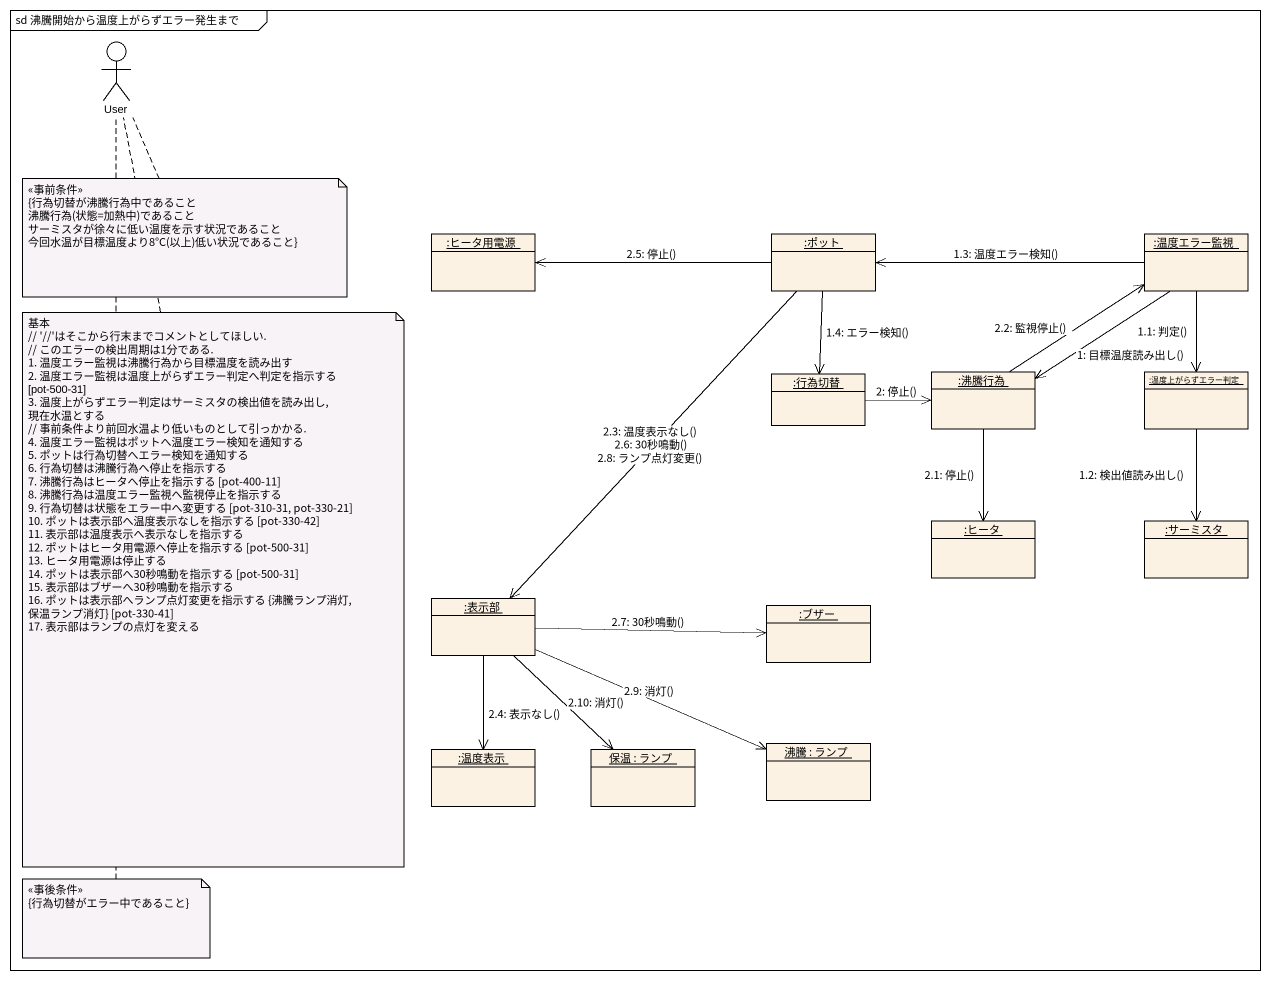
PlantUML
@startuml
mainframe sd 沸騰開始から温度上がらずエラー発生まで
allowmixing
hide circle
hide empty members
actor User
object ":ヒータ用電源" as ヒータ用電源
object ":ポット" as ポット
object ":温度エラー監視" as 温度エラー監視
object ":行為切替" as 行為切替
object ":沸騰行為" as 沸騰行為
object ":温度上がらずエラー判定" as 温度上がらずエラー判定
object ":ヒータ" as ヒータ
object ":サーミスタ" as サーミスタ
object ":表示部" as 表示部
object ":ブザー" as ブザー
object "沸騰 : ランプ" as 沸騰
object ":温度表示" as 温度表示
object "保温 : ランプ" as 保温
温度エラー監視 --> 沸騰行為 : 1: 目標温度読み出し()
温度エラー監視 --> 温度上がらずエラー判定 : 1.1: 判定()
温度上がらずエラー判定 --> サーミスタ : 1.2: 検出値読み出し()
温度エラー監視 -left-> ポット : 1.3: 温度エラー検知()
ポット --> 行為切替 : 1.4: エラー検知()
行為切替 -right-> 沸騰行為 : 2: 停止()
沸騰行為 --> ヒータ : 2.1: 停止()
沸騰行為 -up-> 温度エラー監視 : 2.2: 監視停止()
ポット --> 表示部 : 2.3: 温度表示なし()\n2.6: 30秒鳴動()\n2.8: ランプ点灯変更()
表示部 --> 温度表示 : 2.4: 表示なし()
ポット -left-> ヒータ用電源 : 2.5: 停止()
表示部 -right-> ブザー : 2.7: 30秒鳴動()
表示部 -right-> 沸騰 : 2.9: 消灯()
表示部 --> 保温 : 2.10: 消灯()
note bottom of User
  <<事前条件>>
  {行為切替が沸騰行為中であること
  沸騰行為(状態=加熱中)であること
  サーミスタが徐々に低い温度を示す状況であること
  今回水温が目標温度より8°C(以上)低い状況であること}
end note
note bottom of User
  基本
  ~// '~//'はそこから行末までコメントとしてほしい.
  // このエラーの検出周期は1分である.
  1. 温度エラー監視は沸騰行為から目標温度を読み出す
  2. 温度エラー監視は温度上がらずエラー判定へ判定を指示する [pot-500-31]
  3. 温度上がらずエラー判定はサーミスタの検出値を読み出し, 現在水温とする
  // 事前条件より前回水温より低いものとして引っかかる.
  4. 温度エラー監視はポットへ温度エラー検知を通知する
  5. ポットは行為切替へエラー検知を通知する
  6. 行為切替は沸騰行為へ停止を指示する
  7. 沸騰行為はヒータへ停止を指示する [pot-400-11]
  8. 沸騰行為は温度エラー監視へ監視停止を指示する
  9. 行為切替は状態をエラー中へ変更する [pot-310-31, pot-330-21]
  10. ポットは表示部へ温度表示なしを指示する [pot-330-42]
  11. 表示部は温度表示へ表示なしを指示する
  12. ポットはヒータ用電源へ停止を指示する [pot-500-31]
  13. ヒータ用電源は停止する
  14. ポットは表示部へ30秒鳴動を指示する [pot-500-31]
  15. 表示部はブザーへ30秒鳴動を指示する
  16. ポットは表示部へランプ点灯変更を指示する {沸騰ランプ消灯, 保温ランプ消灯} [pot-330-41]
  17. 表示部はランプの点灯を変える
end note
note bottom of User
  <<事後条件>>
  {行為切替がエラー中であること}
end note
@enduml
